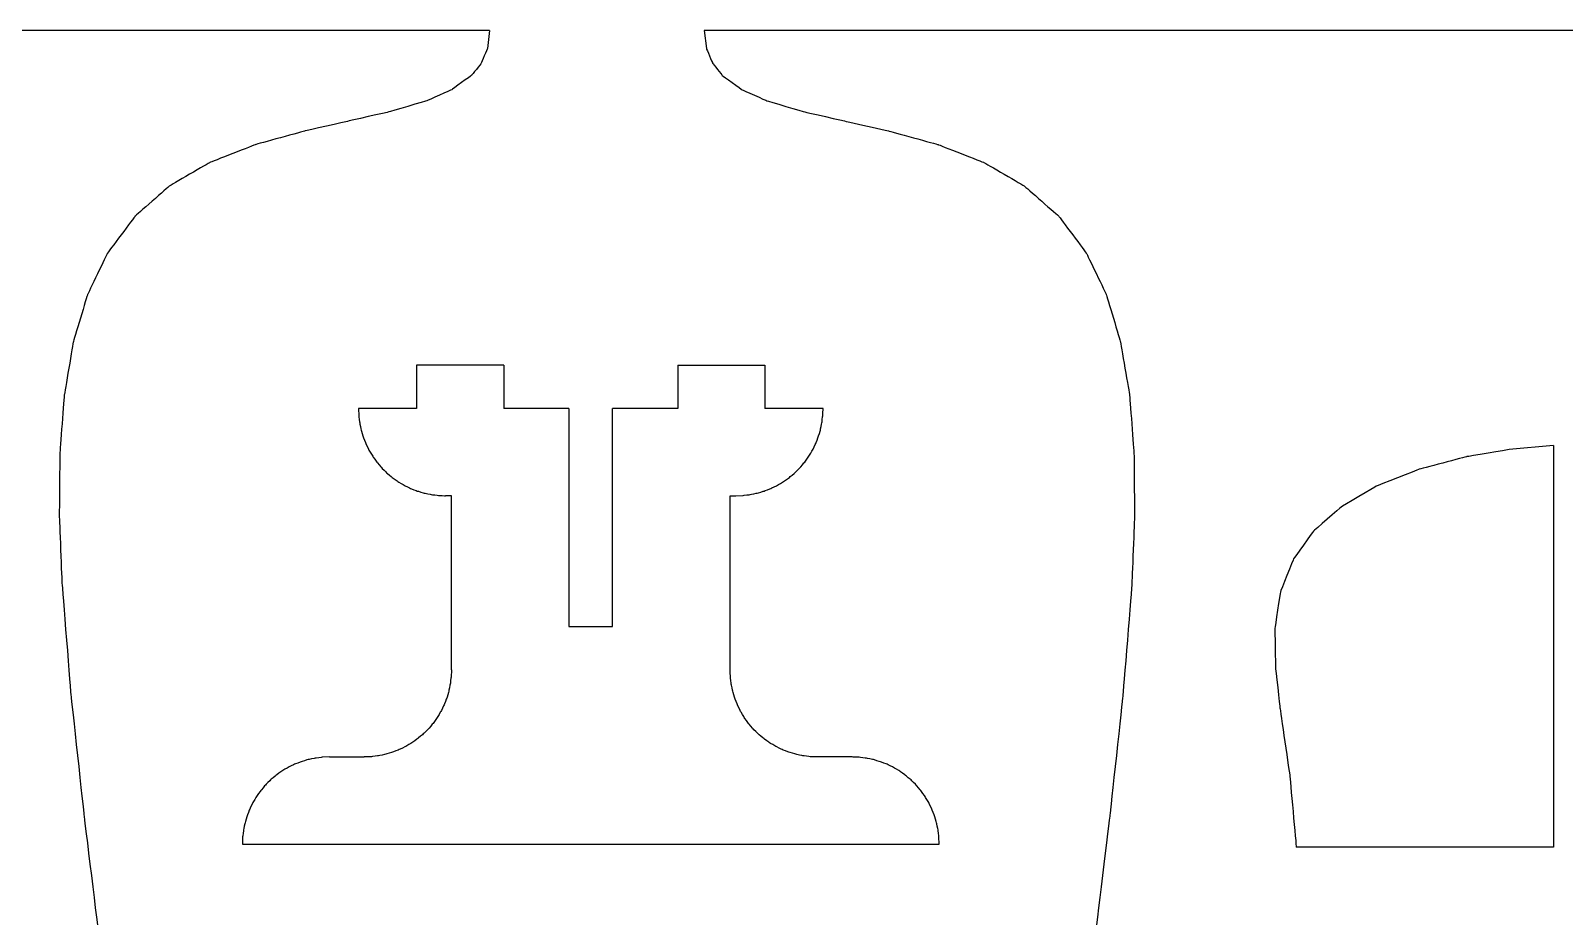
# Model space of a CAD drawing. Header units: centimetres. Extents: x -35.4 to 30.2, y -20.1 to 20.9.
# Drawn here: x -20.15 to -2.54, y 10.75 to 20.92 of the extents above; entities that cross this region are included whole.
import ezdxf

# ---------------------------------------------------------------- set-up
doc = ezdxf.new("R2010")
doc.units = ezdxf.units.CM
doc.header["$MEASUREMENT"] = 0
doc.layers.add('Capa 1', color=7, linetype='Continuous')

msp = doc.modelspace()

# ---------------------------------------------------------------- linework, layer by layer
at = {"layer": 'Capa 1', "color": 1, "lineweight": 25}
for points in [[(-14.87783, 20.91947), (-14.87783, 20.91947), (-24.87784, 20.91947), (-24.87784, 20.91947)], [(-2.41515, 20.91947), (-2.41515, 20.91947), (-12.41513, 20.91947), (-12.41513, 20.91947)], [(-15.71699, 17.07929), (-15.71699, 17.07929), (-15.71699, 16.5793), (-15.71699, 16.5793)], [(-14.717, 17.07929), (-14.717, 17.07929), (-15.71699, 17.07929), (-15.71699, 17.07929)], [(-14.717, 17.07929), (-14.717, 17.07929), (-14.717, 16.5793), (-14.717, 16.5793)], [(-12.717, 17.07929), (-12.717, 17.07929), (-12.717, 16.5793), (-12.717, 16.5793)], [(-12.717, 17.07929), (-12.717, 17.07929), (-11.71702, 17.07929), (-11.71702, 17.07929)], [(-11.71702, 17.07929), (-11.71702, 17.07929), (-11.71702, 16.5793), (-11.71702, 16.5793)], [(-15.71699, 16.5793), (-15.71699, 16.5793), (-16.38367, 16.5793), (-16.38367, 16.5793)], [(-13.967, 16.5793), (-13.967, 16.5793), (-14.717, 16.5793), (-14.717, 16.5793)], [(-13.967, 16.5793), (-13.967, 16.5793), (-13.967, 14.0793), (-13.967, 14.0793)], [(-13.46701, 14.0793), (-13.46701, 14.0793), (-13.46701, 16.5793), (-13.46701, 16.5793)], [(-12.717, 16.5793), (-12.717, 16.5793), (-13.46701, 16.5793), (-13.46701, 16.5793)], [(-11.05034, 16.5793), (-11.05034, 16.5793), (-11.71702, 16.5793), (-11.71702, 16.5793)], [(-2.66517, 16.15665), (-2.66517, 16.15665), (-2.66517, 11.54447), (-2.66517, 11.54447)], [(-15.31701, 15.57928), (-15.31701, 15.57928), (-15.38368, 15.57928), (-15.38368, 15.57928)], [(-15.31701, 13.57927), (-15.31701, 13.57927), (-15.31701, 15.57928), (-15.31701, 15.57928)], [(-12.117, 15.57928), (-12.117, 15.57928), (-12.05032, 15.57928), (-12.05032, 15.57928)], [(-12.117, 13.57927), (-12.117, 13.57927), (-12.117, 15.57928), (-12.117, 15.57928)], [(-13.967, 14.0793), (-13.967, 14.0793), (-13.46701, 14.0793), (-13.46701, 14.0793)], [(-16.71701, 12.57929), (-16.71701, 12.57929), (-16.31699, 12.57929), (-16.31699, 12.57929)], [(-10.717, 12.57929), (-10.717, 12.57929), (-11.11701, 12.57929), (-11.11701, 12.57929)], [(-17.71699, 11.57931), (-17.71699, 11.57931), (-9.71701, 11.57931), (-9.71701, 11.57931)], [(-2.66517, 11.54447), (-2.66517, 11.54447), (-5.61749, 11.54447), (-5.61749, 11.54447)]]:
    msp.add_open_spline(points, degree=3, dxfattribs=at)
for points, knots in [([(-14.87783, 20.91947), (-14.87783, 20.91947), (-14.90333, 20.71479), (-14.90333, 20.71479), (-14.90333, 20.71479), (-14.90333, 20.71479), (-14.97505, 20.54525), (-14.97505, 20.54525), (-14.97505, 20.54525), (-14.97505, 20.54525), (-15.08625, 20.40533), (-15.08625, 20.40533), (-15.08625, 20.40533), (-15.08625, 20.40533), (-15.31369, 20.23992), (-15.31369, 20.23992), (-15.31369, 20.23992), (-15.31369, 20.23992), (-15.59725, 20.11436), (-15.59725, 20.11436), (-15.59725, 20.11436), (-15.59725, 20.11436), (-16.03452, 19.98606), (-16.03452, 19.98606), (-16.03452, 19.98606), (-16.03452, 19.98606), (-16.5095, 19.87814), (-16.5095, 19.87814), (-16.5095, 19.87814), (-16.5095, 19.87814), (-16.99541, 19.76885), (-16.99541, 19.76885), (-16.99541, 19.76885), (-16.99541, 19.76885), (-17.56345, 19.61187), (-17.56345, 19.61187), (-17.56345, 19.61187), (-17.56345, 19.61187), (-18.08966, 19.40567), (-18.08966, 19.40567), (-18.08966, 19.40567), (-18.08966, 19.40567), (-18.55543, 19.13445), (-18.55543, 19.13445), (-18.55543, 19.13445), (-18.55543, 19.13445), (-18.94962, 18.7882), (-18.94962, 18.7882), (-18.94962, 18.7882), (-18.94962, 18.7882), (-19.2672, 18.36162), (-19.2672, 18.36162), (-19.2672, 18.36162), (-19.2672, 18.36162), (-19.49421, 17.88968), (-19.49421, 17.88968), (-19.49421, 17.88968), (-19.49421, 17.88968), (-19.65716, 17.34781), (-19.65716, 17.34781), (-19.65716, 17.34781), (-19.65716, 17.34781), (-19.76101, 16.73934), (-19.76101, 16.73934), (-19.76101, 16.73934), (-19.76101, 16.73934), (-19.81238, 16.06924), (-19.81238, 16.06924), (-19.81238, 16.06924), (-19.81238, 16.06924), (-19.8188, 15.34364), (-19.8188, 15.34364), (-19.8188, 15.34364), (-19.8188, 15.34364), (-19.78811, 14.56972), (-19.78811, 14.56972), (-19.78811, 14.56972), (-19.78811, 14.56972), (-19.6839, 13.27531), (-19.6839, 13.27531), (-19.6839, 13.27531), (-19.6839, 13.27531), (-19.53559, 11.91496), (-19.53559, 11.91496), (-19.53559, 11.91496), (-19.53559, 11.91496), (-19.36583, 10.52438), (-19.36583, 10.52438), (-19.36583, 10.52438), (-19.36583, 10.52438), (-19.23149, 9.46478), (-19.23149, 9.46478), (-19.23149, 9.46478), (-19.23149, 9.46478), (-19.09716, 8.42521), (-19.09716, 8.42521), (-19.09716, 8.42521), (-19.09716, 8.42521), (-18.96331, 7.42159), (-18.96331, 7.42159), (-18.96331, 7.42159), (-18.96331, 7.42159), (-18.82767, 6.46931), (-18.82767, 6.46931), (-18.82767, 6.46931), (-18.82767, 6.46931), (-18.68536, 5.5827), (-18.68536, 5.5827), (-18.68536, 5.5827), (-18.68536, 5.5827), (-18.53254, 4.78836), (-18.53254, 4.78836), (-18.53254, 4.78836), (-18.53254, 4.78836), (-18.35897, 4.08022), (-18.35897, 4.08022), (-18.35897, 4.08022), (-18.35897, 4.08022), (-18.15654, 3.46625), (-18.15654, 3.46625), (-18.15654, 3.46625), (-18.15654, 3.46625), (-17.91768, 2.95126), (-17.91768, 2.95126), (-17.91768, 2.95126), (-17.91768, 2.95126), (-17.66389, 2.56967), (-17.66389, 2.56967), (-17.66389, 2.56967), (-17.66389, 2.56967), (-17.37264, 2.2673), (-17.37264, 2.2673), (-17.37264, 2.2673), (-17.37264, 2.2673), (-17.04455, 2.03679), (-17.04455, 2.03679), (-17.04455, 2.03679), (-17.04455, 2.03679), (-16.68409, 1.86549), (-16.68409, 1.86549), (-16.68409, 1.86549), (-16.68409, 1.86549), (-16.30069, 1.73439), (-16.30069, 1.73439), (-16.30069, 1.73439), (-16.30069, 1.73439), (-15.97476, 1.63713), (-15.97476, 1.63713), (-15.97476, 1.63713), (-15.97476, 1.63713), (-15.65662, 1.52985), (-15.65662, 1.52985), (-15.65662, 1.52985), (-15.65662, 1.52985), (-15.36336, 1.38779), (-15.36336, 1.38779), (-15.36336, 1.38779), (-15.36336, 1.38779), (-15.17261, 1.24054), (-15.17261, 1.24054), (-15.17261, 1.24054), (-15.17261, 1.24054), (-15.01915, 1.04189), (-15.01915, 1.04189), (-15.01915, 1.04189), (-15.01915, 1.04189), (-14.94387, 0.87252), (-14.94387, 0.87252), (-14.94387, 0.87252), (-14.94387, 0.87252), (-14.89518, 0.6671), (-14.89518, 0.6671), (-14.89518, 0.6671), (-14.89518, 0.6671), (-14.87783, 0.41948), (-14.87783, 0.41948)], [0, 0, 0, 0, 0.02222222, 0.02222222, 0.02222222, 0.02222223, 0.04444444, 0.04444444, 0.04444444, 0.04444445, 0.06666667, 0.06666667, 0.06666667, 0.06666668, 0.08888889, 0.08888889, 0.08888889, 0.0888889, 0.11111111, 0.11111111, 0.11111111, 0.11111112, 0.13333333, 0.13333333, 0.13333333, 0.13333334, 0.15555556, 0.15555556, 0.15555556, 0.15555557, 0.17777778, 0.17777778, 0.17777778, 0.17777779, 0.2, 0.2, 0.2, 0.20000001, 0.22222222, 0.22222222, 0.22222222, 0.22222223, 0.24444444, 0.24444444, 0.24444444, 0.24444445, 0.26666667, 0.26666667, 0.26666667, 0.26666668, 0.28888889, 0.28888889, 0.28888889, 0.2888889, 0.31111111, 0.31111111, 0.31111111, 0.31111112, 0.33333333, 0.33333333, 0.33333333, 0.33333334, 0.35555556, 0.35555556, 0.35555556, 0.35555557, 0.37777778, 0.37777778, 0.37777778, 0.37777779, 0.4, 0.4, 0.4, 0.40000001, 0.42222222, 0.42222222, 0.42222222, 0.42222223, 0.44444444, 0.44444444, 0.44444444, 0.44444445, 0.46666667, 0.46666667, 0.46666667, 0.46666668, 0.48888889, 0.48888889, 0.48888889, 0.4888889, 0.51111111, 0.51111111, 0.51111111, 0.51111112, 0.53333333, 0.53333333, 0.53333333, 0.53333334, 0.55555556, 0.55555556, 0.55555556, 0.55555557, 0.57777778, 0.57777778, 0.57777778, 0.57777779, 0.6, 0.6, 0.6, 0.60000001, 0.62222222, 0.62222222, 0.62222222, 0.62222223, 0.64444444, 0.64444444, 0.64444444, 0.64444445, 0.66666667, 0.66666667, 0.66666667, 0.66666668, 0.68888889, 0.68888889, 0.68888889, 0.6888889, 0.71111111, 0.71111111, 0.71111111, 0.71111112, 0.73333333, 0.73333333, 0.73333333, 0.73333334, 0.75555556, 0.75555556, 0.75555556, 0.75555557, 0.77777778, 0.77777778, 0.77777778, 0.77777779, 0.8, 0.8, 0.8, 0.80000001, 0.82222222, 0.82222222, 0.82222222, 0.82222223, 0.84444444, 0.84444444, 0.84444444, 0.84444445, 0.86666667, 0.86666667, 0.86666667, 0.86666668, 0.88888889, 0.88888889, 0.88888889, 0.8888889, 0.91111111, 0.91111111, 0.91111111, 0.91111112, 0.93333333, 0.93333333, 0.93333333, 0.93333334, 0.95555556, 0.95555556, 0.95555556, 0.95555557, 1, 1, 1, 1]), ([(-12.41513, 20.91947), (-12.41513, 20.91947), (-12.38966, 20.71479), (-12.38966, 20.71479), (-12.38966, 20.71479), (-12.38966, 20.71479), (-12.31794, 20.54525), (-12.31794, 20.54525), (-12.31794, 20.54525), (-12.31794, 20.54525), (-12.20671, 20.40533), (-12.20671, 20.40533), (-12.20671, 20.40533), (-12.20671, 20.40533), (-11.97931, 20.23992), (-11.97931, 20.23992), (-11.97931, 20.23992), (-11.97931, 20.23992), (-11.69575, 20.11436), (-11.69575, 20.11436), (-11.69575, 20.11436), (-11.69575, 20.11436), (-11.25848, 19.98606), (-11.25848, 19.98606), (-11.25848, 19.98606), (-11.25848, 19.98606), (-10.7835, 19.87814), (-10.7835, 19.87814), (-10.7835, 19.87814), (-10.7835, 19.87814), (-10.29755, 19.76885), (-10.29755, 19.76885), (-10.29755, 19.76885), (-10.29755, 19.76885), (-9.72951, 19.61187), (-9.72951, 19.61187), (-9.72951, 19.61187), (-9.72951, 19.61187), (-9.20334, 19.40567), (-9.20334, 19.40567), (-9.20334, 19.40567), (-9.20334, 19.40567), (-8.73753, 19.13445), (-8.73753, 19.13445), (-8.73753, 19.13445), (-8.73753, 19.13445), (-8.34334, 18.7882), (-8.34334, 18.7882), (-8.34334, 18.7882), (-8.34334, 18.7882), (-8.02577, 18.36162), (-8.02577, 18.36162), (-8.02577, 18.36162), (-8.02577, 18.36162), (-7.79875, 17.88968), (-7.79875, 17.88968), (-7.79875, 17.88968), (-7.79875, 17.88968), (-7.63584, 17.34781), (-7.63584, 17.34781), (-7.63584, 17.34781), (-7.63584, 17.34781), (-7.53198, 16.73934), (-7.53198, 16.73934), (-7.53198, 16.73934), (-7.53198, 16.73934), (-7.48058, 16.06924), (-7.48058, 16.06924), (-7.48058, 16.06924), (-7.48058, 16.06924), (-7.4742, 15.34364), (-7.4742, 15.34364), (-7.4742, 15.34364), (-7.4742, 15.34364), (-7.50485, 14.56972), (-7.50485, 14.56972), (-7.50485, 14.56972), (-7.50485, 14.56972), (-7.6091, 13.27531), (-7.6091, 13.27531), (-7.6091, 13.27531), (-7.6091, 13.27531), (-7.75741, 11.91496), (-7.75741, 11.91496), (-7.75741, 11.91496), (-7.75741, 11.91496), (-7.92716, 10.52438), (-7.92716, 10.52438), (-7.92716, 10.52438), (-7.92716, 10.52438), (-8.0615, 9.46478), (-8.0615, 9.46478), (-8.0615, 9.46478), (-8.0615, 9.46478), (-8.19584, 8.42521), (-8.19584, 8.42521), (-8.19584, 8.42521), (-8.19584, 8.42521), (-8.32965, 7.42159), (-8.32965, 7.42159), (-8.32965, 7.42159), (-8.32965, 7.42159), (-8.46529, 6.46931), (-8.46529, 6.46931), (-8.46529, 6.46931), (-8.46529, 6.46931), (-8.6076, 5.5827), (-8.6076, 5.5827), (-8.6076, 5.5827), (-8.6076, 5.5827), (-8.76046, 4.78836), (-8.76046, 4.78836), (-8.76046, 4.78836), (-8.76046, 4.78836), (-8.93403, 4.08022), (-8.93403, 4.08022), (-8.93403, 4.08022), (-8.93403, 4.08022), (-9.13642, 3.46625), (-9.13642, 3.46625), (-9.13642, 3.46625), (-9.13642, 3.46625), (-9.37528, 2.95126), (-9.37528, 2.95126), (-9.37528, 2.95126), (-9.37528, 2.95126), (-9.62911, 2.56967), (-9.62911, 2.56967), (-9.62911, 2.56967), (-9.62911, 2.56967), (-9.92032, 2.2673), (-9.92032, 2.2673), (-9.92032, 2.2673), (-9.92032, 2.2673), (-10.24841, 2.03679), (-10.24841, 2.03679), (-10.24841, 2.03679), (-10.24841, 2.03679), (-10.60891, 1.86549), (-10.60891, 1.86549), (-10.60891, 1.86549), (-10.60891, 1.86549), (-10.99231, 1.73439), (-10.99231, 1.73439), (-10.99231, 1.73439), (-10.99231, 1.73439), (-11.31821, 1.63713), (-11.31821, 1.63713), (-11.31821, 1.63713), (-11.31821, 1.63713), (-11.63638, 1.52985), (-11.63638, 1.52985), (-11.63638, 1.52985), (-11.63638, 1.52985), (-11.92964, 1.38779), (-11.92964, 1.38779), (-11.92964, 1.38779), (-11.92964, 1.38779), (-12.12035, 1.24054), (-12.12035, 1.24054), (-12.12035, 1.24054), (-12.12035, 1.24054), (-12.27381, 1.04189), (-12.27381, 1.04189), (-12.27381, 1.04189), (-12.27381, 1.04189), (-12.34909, 0.87252), (-12.34909, 0.87252), (-12.34909, 0.87252), (-12.34909, 0.87252), (-12.39781, 0.6671), (-12.39781, 0.6671), (-12.39781, 0.6671), (-12.39781, 0.6671), (-12.41513, 0.41948), (-12.41513, 0.41948)], [0, 0, 0, 0, 0.02222222, 0.02222222, 0.02222222, 0.02222223, 0.04444444, 0.04444444, 0.04444444, 0.04444445, 0.06666667, 0.06666667, 0.06666667, 0.06666668, 0.08888889, 0.08888889, 0.08888889, 0.0888889, 0.11111111, 0.11111111, 0.11111111, 0.11111112, 0.13333333, 0.13333333, 0.13333333, 0.13333334, 0.15555556, 0.15555556, 0.15555556, 0.15555557, 0.17777778, 0.17777778, 0.17777778, 0.17777779, 0.2, 0.2, 0.2, 0.20000001, 0.22222222, 0.22222222, 0.22222222, 0.22222223, 0.24444444, 0.24444444, 0.24444444, 0.24444445, 0.26666667, 0.26666667, 0.26666667, 0.26666668, 0.28888889, 0.28888889, 0.28888889, 0.2888889, 0.31111111, 0.31111111, 0.31111111, 0.31111112, 0.33333333, 0.33333333, 0.33333333, 0.33333334, 0.35555556, 0.35555556, 0.35555556, 0.35555557, 0.37777778, 0.37777778, 0.37777778, 0.37777779, 0.4, 0.4, 0.4, 0.40000001, 0.42222222, 0.42222222, 0.42222222, 0.42222223, 0.44444444, 0.44444444, 0.44444444, 0.44444445, 0.46666667, 0.46666667, 0.46666667, 0.46666668, 0.48888889, 0.48888889, 0.48888889, 0.4888889, 0.51111111, 0.51111111, 0.51111111, 0.51111112, 0.53333333, 0.53333333, 0.53333333, 0.53333334, 0.55555556, 0.55555556, 0.55555556, 0.55555557, 0.57777778, 0.57777778, 0.57777778, 0.57777779, 0.6, 0.6, 0.6, 0.60000001, 0.62222222, 0.62222222, 0.62222222, 0.62222223, 0.64444444, 0.64444444, 0.64444444, 0.64444445, 0.66666667, 0.66666667, 0.66666667, 0.66666668, 0.68888889, 0.68888889, 0.68888889, 0.6888889, 0.71111111, 0.71111111, 0.71111111, 0.71111112, 0.73333333, 0.73333333, 0.73333333, 0.73333334, 0.75555556, 0.75555556, 0.75555556, 0.75555557, 0.77777778, 0.77777778, 0.77777778, 0.77777779, 0.8, 0.8, 0.8, 0.80000001, 0.82222222, 0.82222222, 0.82222222, 0.82222223, 0.84444444, 0.84444444, 0.84444444, 0.84444445, 0.86666667, 0.86666667, 0.86666667, 0.86666668, 0.88888889, 0.88888889, 0.88888889, 0.8888889, 0.91111111, 0.91111111, 0.91111111, 0.91111112, 0.93333333, 0.93333333, 0.93333333, 0.93333334, 0.95555556, 0.95555556, 0.95555556, 0.95555557, 1, 1, 1, 1]), ([(-16.38367, 16.5793), (-16.38367, 16.5793), (-16.38025, 16.49671), (-16.38025, 16.49671), (-16.38025, 16.49671), (-16.38025, 16.49671), (-16.37001, 16.41469), (-16.37001, 16.41469), (-16.37001, 16.41469), (-16.37001, 16.41469), (-16.35308, 16.3338), (-16.35308, 16.3338), (-16.35308, 16.3338), (-16.35308, 16.3338), (-16.32948, 16.2546), (-16.32948, 16.2546), (-16.32948, 16.2546), (-16.32948, 16.2546), (-16.29942, 16.17759), (-16.29942, 16.17759), (-16.29942, 16.17759), (-16.29942, 16.17759), (-16.26316, 16.10333), (-16.26316, 16.10333), (-16.26316, 16.10333), (-16.26316, 16.10333), (-16.22083, 16.03235), (-16.22083, 16.03235), (-16.22083, 16.03235), (-16.22083, 16.03235), (-16.17281, 15.96507), (-16.17281, 15.96507), (-16.17281, 15.96507), (-16.17281, 15.96507), (-16.1194, 15.902), (-16.1194, 15.902), (-16.1194, 15.902), (-16.1194, 15.902), (-16.06095, 15.84358), (-16.06095, 15.84358), (-16.06095, 15.84358), (-16.06095, 15.84358), (-15.99787, 15.79017), (-15.99787, 15.79017), (-15.99787, 15.79017), (-15.99787, 15.79017), (-15.93063, 15.74212), (-15.93063, 15.74212), (-15.93063, 15.74212), (-15.93063, 15.74212), (-15.85962, 15.69982), (-15.85962, 15.69982), (-15.85962, 15.69982), (-15.85962, 15.69982), (-15.78536, 15.66352), (-15.78536, 15.66352), (-15.78536, 15.66352), (-15.78536, 15.66352), (-15.70838, 15.63346), (-15.70838, 15.63346), (-15.70838, 15.63346), (-15.70838, 15.63346), (-15.62915, 15.6099), (-15.62915, 15.6099), (-15.62915, 15.6099), (-15.62915, 15.6099), (-15.54825, 15.59293), (-15.54825, 15.59293), (-15.54825, 15.59293), (-15.54825, 15.59293), (-15.46623, 15.5827), (-15.46623, 15.5827), (-15.46623, 15.5827), (-15.46623, 15.5827), (-15.38368, 15.57928), (-15.38368, 15.57928)], [0, 0, 0, 0, 0.05, 0.05, 0.05, 0.05000001, 0.1, 0.1, 0.1, 0.10000001, 0.15, 0.15, 0.15, 0.15000001, 0.2, 0.2, 0.2, 0.20000001, 0.25, 0.25, 0.25, 0.25000001, 0.3, 0.3, 0.3, 0.30000001, 0.35, 0.35, 0.35, 0.35000001, 0.4, 0.4, 0.4, 0.40000001, 0.45, 0.45, 0.45, 0.45000001, 0.5, 0.5, 0.5, 0.50000001, 0.55, 0.55, 0.55, 0.55000001, 0.6, 0.6, 0.6, 0.60000001, 0.65, 0.65, 0.65, 0.65000001, 0.7, 0.7, 0.7, 0.70000001, 0.75, 0.75, 0.75, 0.75000001, 0.8, 0.8, 0.8, 0.80000001, 0.85, 0.85, 0.85, 0.85000001, 0.9, 0.9, 0.9, 0.90000001, 1, 1, 1, 1]), ([(-12.05032, 15.57928), (-12.05032, 15.57928), (-11.96777, 15.5827), (-11.96777, 15.5827), (-11.96777, 15.5827), (-11.96777, 15.5827), (-11.88575, 15.59293), (-11.88575, 15.59293), (-11.88575, 15.59293), (-11.88575, 15.59293), (-11.80486, 15.6099), (-11.80486, 15.6099), (-11.80486, 15.6099), (-11.80486, 15.6099), (-11.72562, 15.63346), (-11.72562, 15.63346), (-11.72562, 15.63346), (-11.72562, 15.63346), (-11.64865, 15.66352), (-11.64865, 15.66352), (-11.64865, 15.66352), (-11.64865, 15.66352), (-11.57439, 15.69982), (-11.57439, 15.69982), (-11.57439, 15.69982), (-11.57439, 15.69982), (-11.50337, 15.74212), (-11.50337, 15.74212), (-11.50337, 15.74212), (-11.50337, 15.74212), (-11.43614, 15.79017), (-11.43614, 15.79017), (-11.43614, 15.79017), (-11.43614, 15.79017), (-11.37306, 15.84358), (-11.37306, 15.84358), (-11.37306, 15.84358), (-11.37306, 15.84358), (-11.3146, 15.902), (-11.3146, 15.902), (-11.3146, 15.902), (-11.3146, 15.902), (-11.26119, 15.96507), (-11.26119, 15.96507), (-11.26119, 15.96507), (-11.26119, 15.96507), (-11.21318, 16.03235), (-11.21318, 16.03235), (-11.21318, 16.03235), (-11.21318, 16.03235), (-11.17085, 16.10333), (-11.17085, 16.10333), (-11.17085, 16.10333), (-11.17085, 16.10333), (-11.13455, 16.17759), (-11.13455, 16.17759), (-11.13455, 16.17759), (-11.13455, 16.17759), (-11.10452, 16.2546), (-11.10452, 16.2546), (-11.10452, 16.2546), (-11.10452, 16.2546), (-11.08092, 16.3338), (-11.08092, 16.3338), (-11.08092, 16.3338), (-11.08092, 16.3338), (-11.06399, 16.41469), (-11.06399, 16.41469), (-11.06399, 16.41469), (-11.06399, 16.41469), (-11.05376, 16.49671), (-11.05376, 16.49671), (-11.05376, 16.49671), (-11.05376, 16.49671), (-11.05034, 16.5793), (-11.05034, 16.5793)], [0, 0, 0, 0, 0.05, 0.05, 0.05, 0.05000001, 0.1, 0.1, 0.1, 0.10000001, 0.15, 0.15, 0.15, 0.15000001, 0.2, 0.2, 0.2, 0.20000001, 0.25, 0.25, 0.25, 0.25000001, 0.3, 0.3, 0.3, 0.30000001, 0.35, 0.35, 0.35, 0.35000001, 0.4, 0.4, 0.4, 0.40000001, 0.45, 0.45, 0.45, 0.45000001, 0.5, 0.5, 0.5, 0.50000001, 0.55, 0.55, 0.55, 0.55000001, 0.6, 0.6, 0.6, 0.60000001, 0.65, 0.65, 0.65, 0.65000001, 0.7, 0.7, 0.7, 0.70000001, 0.75, 0.75, 0.75, 0.75000001, 0.8, 0.8, 0.8, 0.80000001, 0.85, 0.85, 0.85, 0.85000001, 0.9, 0.9, 0.9, 0.90000001, 1, 1, 1, 1]), ([(-2.66517, 16.15665), (-2.66517, 16.15665), (-3.17313, 16.10935), (-3.17313, 16.10935), (-3.17313, 16.10935), (-3.17313, 16.10935), (-3.65816, 16.0281), (-3.65816, 16.0281), (-3.65816, 16.0281), (-3.65816, 16.0281), (-4.21252, 15.88188), (-4.21252, 15.88188), (-4.21252, 15.88188), (-4.21252, 15.88188), (-4.69854, 15.68792), (-4.69854, 15.68792), (-4.69854, 15.68792), (-4.69854, 15.68792), (-5.10374, 15.44962), (-5.10374, 15.44962), (-5.10374, 15.44962), (-5.10374, 15.44962), (-5.42085, 15.17071), (-5.42085, 15.17071), (-5.42085, 15.17071), (-5.42085, 15.17071), (-5.64847, 14.85526), (-5.64847, 14.85526), (-5.64847, 14.85526), (-5.64847, 14.85526), (-5.8002, 14.47313), (-5.8002, 14.47313), (-5.8002, 14.47313), (-5.8002, 14.47313), (-5.86317, 14.05727), (-5.86317, 14.05727), (-5.86317, 14.05727), (-5.86317, 14.05727), (-5.85671, 13.61239), (-5.85671, 13.61239), (-5.85671, 13.61239), (-5.85671, 13.61239), (-5.80464, 13.14259), (-5.80464, 13.14259), (-5.80464, 13.14259), (-5.80464, 13.14259), (-5.69161, 12.36271), (-5.69161, 12.36271), (-5.69161, 12.36271), (-5.69161, 12.36271), (-5.61749, 11.54447), (-5.61749, 11.54447)], [0, 0, 0, 0, 0.07142857, 0.07142857, 0.07142857, 0.07142858, 0.14285714, 0.14285714, 0.14285714, 0.14285715, 0.21428571, 0.21428571, 0.21428571, 0.21428572, 0.28571429, 0.28571429, 0.28571429, 0.2857143, 0.35714286, 0.35714286, 0.35714286, 0.35714287, 0.42857143, 0.42857143, 0.42857143, 0.42857144, 0.5, 0.5, 0.5, 0.50000001, 0.57142857, 0.57142857, 0.57142857, 0.57142858, 0.64285714, 0.64285714, 0.64285714, 0.64285715, 0.71428571, 0.71428571, 0.71428571, 0.71428572, 0.78571429, 0.78571429, 0.78571429, 0.7857143, 0.85714286, 0.85714286, 0.85714286, 0.85714287, 1, 1, 1, 1]), ([(-15.31701, 13.57927), (-15.31701, 13.57927), (-15.32043, 13.49672), (-15.32043, 13.49672), (-15.32043, 13.49672), (-15.32043, 13.49672), (-15.33063, 13.4147), (-15.33063, 13.4147), (-15.33063, 13.4147), (-15.33063, 13.4147), (-15.34759, 13.33381), (-15.34759, 13.33381), (-15.34759, 13.33381), (-15.34759, 13.33381), (-15.3712, 13.25458), (-15.3712, 13.25458), (-15.3712, 13.25458), (-15.3712, 13.25458), (-15.40122, 13.1776), (-15.40122, 13.1776), (-15.40122, 13.1776), (-15.40122, 13.1776), (-15.43752, 13.10334), (-15.43752, 13.10334), (-15.43752, 13.10334), (-15.43752, 13.10334), (-15.47985, 13.03233), (-15.47985, 13.03233), (-15.47985, 13.03233), (-15.47985, 13.03233), (-15.52786, 12.96509), (-15.52786, 12.96509), (-15.52786, 12.96509), (-15.52786, 12.96509), (-15.58127, 12.90201), (-15.58127, 12.90201), (-15.58127, 12.90201), (-15.58127, 12.90201), (-15.63973, 12.84356), (-15.63973, 12.84356), (-15.63973, 12.84356), (-15.63973, 12.84356), (-15.70277, 12.79015), (-15.70277, 12.79015), (-15.70277, 12.79015), (-15.70277, 12.79015), (-15.77005, 12.74213), (-15.77005, 12.74213), (-15.77005, 12.74213), (-15.77005, 12.74213), (-15.84106, 12.6998), (-15.84106, 12.6998), (-15.84106, 12.6998), (-15.84106, 12.6998), (-15.91532, 12.6635), (-15.91532, 12.6635), (-15.91532, 12.6635), (-15.91532, 12.6635), (-15.9923, 12.63348), (-15.9923, 12.63348), (-15.9923, 12.63348), (-15.9923, 12.63348), (-16.07153, 12.60988), (-16.07153, 12.60988), (-16.07153, 12.60988), (-16.07153, 12.60988), (-16.15242, 12.59294), (-16.15242, 12.59294), (-16.15242, 12.59294), (-16.15242, 12.59294), (-16.23441, 12.58271), (-16.23441, 12.58271), (-16.23441, 12.58271), (-16.23441, 12.58271), (-16.31699, 12.57929), (-16.31699, 12.57929)], [0, 0, 0, 0, 0.05, 0.05, 0.05, 0.05000001, 0.1, 0.1, 0.1, 0.10000001, 0.15, 0.15, 0.15, 0.15000001, 0.2, 0.2, 0.2, 0.20000001, 0.25, 0.25, 0.25, 0.25000001, 0.3, 0.3, 0.3, 0.30000001, 0.35, 0.35, 0.35, 0.35000001, 0.4, 0.4, 0.4, 0.40000001, 0.45, 0.45, 0.45, 0.45000001, 0.5, 0.5, 0.5, 0.50000001, 0.55, 0.55, 0.55, 0.55000001, 0.6, 0.6, 0.6, 0.60000001, 0.65, 0.65, 0.65, 0.65000001, 0.7, 0.7, 0.7, 0.70000001, 0.75, 0.75, 0.75, 0.75000001, 0.8, 0.8, 0.8, 0.80000001, 0.85, 0.85, 0.85, 0.85000001, 0.9, 0.9, 0.9, 0.90000001, 1, 1, 1, 1]), ([(-11.11701, 12.57929), (-11.11701, 12.57929), (-11.1996, 12.58271), (-11.1996, 12.58271), (-11.1996, 12.58271), (-11.1996, 12.58271), (-11.28158, 12.59294), (-11.28158, 12.59294), (-11.28158, 12.59294), (-11.28158, 12.59294), (-11.36248, 12.60988), (-11.36248, 12.60988), (-11.36248, 12.60988), (-11.36248, 12.60988), (-11.44171, 12.63348), (-11.44171, 12.63348), (-11.44171, 12.63348), (-11.44171, 12.63348), (-11.51869, 12.6635), (-11.51869, 12.6635), (-11.51869, 12.6635), (-11.51869, 12.6635), (-11.59295, 12.6998), (-11.59295, 12.6998), (-11.59295, 12.6998), (-11.59295, 12.6998), (-11.66396, 12.74213), (-11.66396, 12.74213), (-11.66396, 12.74213), (-11.66396, 12.74213), (-11.7312, 12.79015), (-11.7312, 12.79015), (-11.7312, 12.79015), (-11.7312, 12.79015), (-11.79428, 12.84356), (-11.79428, 12.84356), (-11.79428, 12.84356), (-11.79428, 12.84356), (-11.85273, 12.90201), (-11.85273, 12.90201), (-11.85273, 12.90201), (-11.85273, 12.90201), (-11.90614, 12.96509), (-11.90614, 12.96509), (-11.90614, 12.96509), (-11.90614, 12.96509), (-11.95415, 13.03233), (-11.95415, 13.03233), (-11.95415, 13.03233), (-11.95415, 13.03233), (-11.99649, 13.10334), (-11.99649, 13.10334), (-11.99649, 13.10334), (-11.99649, 13.10334), (-12.03279, 13.1776), (-12.03279, 13.1776), (-12.03279, 13.1776), (-12.03279, 13.1776), (-12.06281, 13.25458), (-12.06281, 13.25458), (-12.06281, 13.25458), (-12.06281, 13.25458), (-12.08641, 13.33381), (-12.08641, 13.33381), (-12.08641, 13.33381), (-12.08641, 13.33381), (-12.10334, 13.4147), (-12.10334, 13.4147), (-12.10334, 13.4147), (-12.10334, 13.4147), (-12.11357, 13.49672), (-12.11357, 13.49672), (-12.11357, 13.49672), (-12.11357, 13.49672), (-12.117, 13.57927), (-12.117, 13.57927)], [0, 0, 0, 0, 0.05, 0.05, 0.05, 0.05000001, 0.1, 0.1, 0.1, 0.10000001, 0.15, 0.15, 0.15, 0.15000001, 0.2, 0.2, 0.2, 0.20000001, 0.25, 0.25, 0.25, 0.25000001, 0.3, 0.3, 0.3, 0.30000001, 0.35, 0.35, 0.35, 0.35000001, 0.4, 0.4, 0.4, 0.40000001, 0.45, 0.45, 0.45, 0.45000001, 0.5, 0.5, 0.5, 0.50000001, 0.55, 0.55, 0.55, 0.55000001, 0.6, 0.6, 0.6, 0.60000001, 0.65, 0.65, 0.65, 0.65000001, 0.7, 0.7, 0.7, 0.70000001, 0.75, 0.75, 0.75, 0.75000001, 0.8, 0.8, 0.8, 0.80000001, 0.85, 0.85, 0.85, 0.85000001, 0.9, 0.9, 0.9, 0.90000001, 1, 1, 1, 1]), ([(-16.71701, 12.57929), (-16.71701, 12.57929), (-16.79959, 12.57587), (-16.79959, 12.57587), (-16.79959, 12.57587), (-16.79959, 12.57587), (-16.88158, 12.56564), (-16.88158, 12.56564), (-16.88158, 12.56564), (-16.88158, 12.56564), (-16.96247, 12.5487), (-16.96247, 12.5487), (-16.96247, 12.5487), (-16.96247, 12.5487), (-17.0417, 12.5251), (-17.0417, 12.5251), (-17.0417, 12.5251), (-17.0417, 12.5251), (-17.11868, 12.49505), (-17.11868, 12.49505), (-17.11868, 12.49505), (-17.11868, 12.49505), (-17.19294, 12.45878), (-17.19294, 12.45878), (-17.19294, 12.45878), (-17.19294, 12.45878), (-17.26395, 12.41645), (-17.26395, 12.41645), (-17.26395, 12.41645), (-17.26395, 12.41645), (-17.33123, 12.36843), (-17.33123, 12.36843), (-17.33123, 12.36843), (-17.33123, 12.36843), (-17.39427, 12.31502), (-17.39427, 12.31502), (-17.39427, 12.31502), (-17.39427, 12.31502), (-17.45273, 12.25657), (-17.45273, 12.25657), (-17.45273, 12.25657), (-17.45273, 12.25657), (-17.50614, 12.19349), (-17.50614, 12.19349), (-17.50614, 12.19349), (-17.50614, 12.19349), (-17.55418, 12.12625), (-17.55418, 12.12625), (-17.55418, 12.12625), (-17.55418, 12.12625), (-17.59648, 12.05524), (-17.59648, 12.05524), (-17.59648, 12.05524), (-17.59648, 12.05524), (-17.63278, 11.98098), (-17.63278, 11.98098), (-17.63278, 11.98098), (-17.63278, 11.98098), (-17.6628, 11.904), (-17.6628, 11.904), (-17.6628, 11.904), (-17.6628, 11.904), (-17.68641, 11.82477), (-17.68641, 11.82477), (-17.68641, 11.82477), (-17.68641, 11.82477), (-17.70337, 11.74388), (-17.70337, 11.74388), (-17.70337, 11.74388), (-17.70337, 11.74388), (-17.71357, 11.66186), (-17.71357, 11.66186), (-17.71357, 11.66186), (-17.71357, 11.66186), (-17.71699, 11.57931), (-17.71699, 11.57931)], [0, 0, 0, 0, 0.05, 0.05, 0.05, 0.05000001, 0.1, 0.1, 0.1, 0.10000001, 0.15, 0.15, 0.15, 0.15000001, 0.2, 0.2, 0.2, 0.20000001, 0.25, 0.25, 0.25, 0.25000001, 0.3, 0.3, 0.3, 0.30000001, 0.35, 0.35, 0.35, 0.35000001, 0.4, 0.4, 0.4, 0.40000001, 0.45, 0.45, 0.45, 0.45000001, 0.5, 0.5, 0.5, 0.50000001, 0.55, 0.55, 0.55, 0.55000001, 0.6, 0.6, 0.6, 0.60000001, 0.65, 0.65, 0.65, 0.65000001, 0.7, 0.7, 0.7, 0.70000001, 0.75, 0.75, 0.75, 0.75000001, 0.8, 0.8, 0.8, 0.80000001, 0.85, 0.85, 0.85, 0.85000001, 0.9, 0.9, 0.9, 0.90000001, 1, 1, 1, 1]), ([(-9.71701, 11.57931), (-9.71701, 11.57931), (-9.7204, 11.66186), (-9.7204, 11.66186), (-9.7204, 11.66186), (-9.7204, 11.66186), (-9.73063, 11.74388), (-9.73063, 11.74388), (-9.73063, 11.74388), (-9.73063, 11.74388), (-9.7476, 11.82477), (-9.7476, 11.82477), (-9.7476, 11.82477), (-9.7476, 11.82477), (-9.77117, 11.904), (-9.77117, 11.904), (-9.77117, 11.904), (-9.77117, 11.904), (-9.80122, 11.98098), (-9.80122, 11.98098), (-9.80122, 11.98098), (-9.80122, 11.98098), (-9.83752, 12.05524), (-9.83752, 12.05524), (-9.83752, 12.05524), (-9.83752, 12.05524), (-9.87982, 12.12625), (-9.87982, 12.12625), (-9.87982, 12.12625), (-9.87982, 12.12625), (-9.92787, 12.19349), (-9.92787, 12.19349), (-9.92787, 12.19349), (-9.92787, 12.19349), (-9.98128, 12.25657), (-9.98128, 12.25657), (-9.98128, 12.25657), (-9.98128, 12.25657), (-10.03974, 12.31502), (-10.03974, 12.31502), (-10.03974, 12.31502), (-10.03974, 12.31502), (-10.10278, 12.36843), (-10.10278, 12.36843), (-10.10278, 12.36843), (-10.10278, 12.36843), (-10.17005, 12.41645), (-10.17005, 12.41645), (-10.17005, 12.41645), (-10.17005, 12.41645), (-10.24107, 12.45878), (-10.24107, 12.45878), (-10.24107, 12.45878), (-10.24107, 12.45878), (-10.31529, 12.49505), (-10.31529, 12.49505), (-10.31529, 12.49505), (-10.31529, 12.49505), (-10.3923, 12.5251), (-10.3923, 12.5251), (-10.3923, 12.5251), (-10.3923, 12.5251), (-10.4715, 12.5487), (-10.4715, 12.5487), (-10.4715, 12.5487), (-10.4715, 12.5487), (-10.55239, 12.56564), (-10.55239, 12.56564), (-10.55239, 12.56564), (-10.55239, 12.56564), (-10.63441, 12.57587), (-10.63441, 12.57587), (-10.63441, 12.57587), (-10.63441, 12.57587), (-10.717, 12.57929), (-10.717, 12.57929)], [0, 0, 0, 0, 0.05, 0.05, 0.05, 0.05000001, 0.1, 0.1, 0.1, 0.10000001, 0.15, 0.15, 0.15, 0.15000001, 0.2, 0.2, 0.2, 0.20000001, 0.25, 0.25, 0.25, 0.25000001, 0.3, 0.3, 0.3, 0.30000001, 0.35, 0.35, 0.35, 0.35000001, 0.4, 0.4, 0.4, 0.40000001, 0.45, 0.45, 0.45, 0.45000001, 0.5, 0.5, 0.5, 0.50000001, 0.55, 0.55, 0.55, 0.55000001, 0.6, 0.6, 0.6, 0.60000001, 0.65, 0.65, 0.65, 0.65000001, 0.7, 0.7, 0.7, 0.70000001, 0.75, 0.75, 0.75, 0.75000001, 0.8, 0.8, 0.8, 0.80000001, 0.85, 0.85, 0.85, 0.85000001, 0.9, 0.9, 0.9, 0.90000001, 1, 1, 1, 1])]:
    msp.add_open_spline(points, degree=3, knots=knots, dxfattribs=at)

doc.saveas('drawing.dxf')
